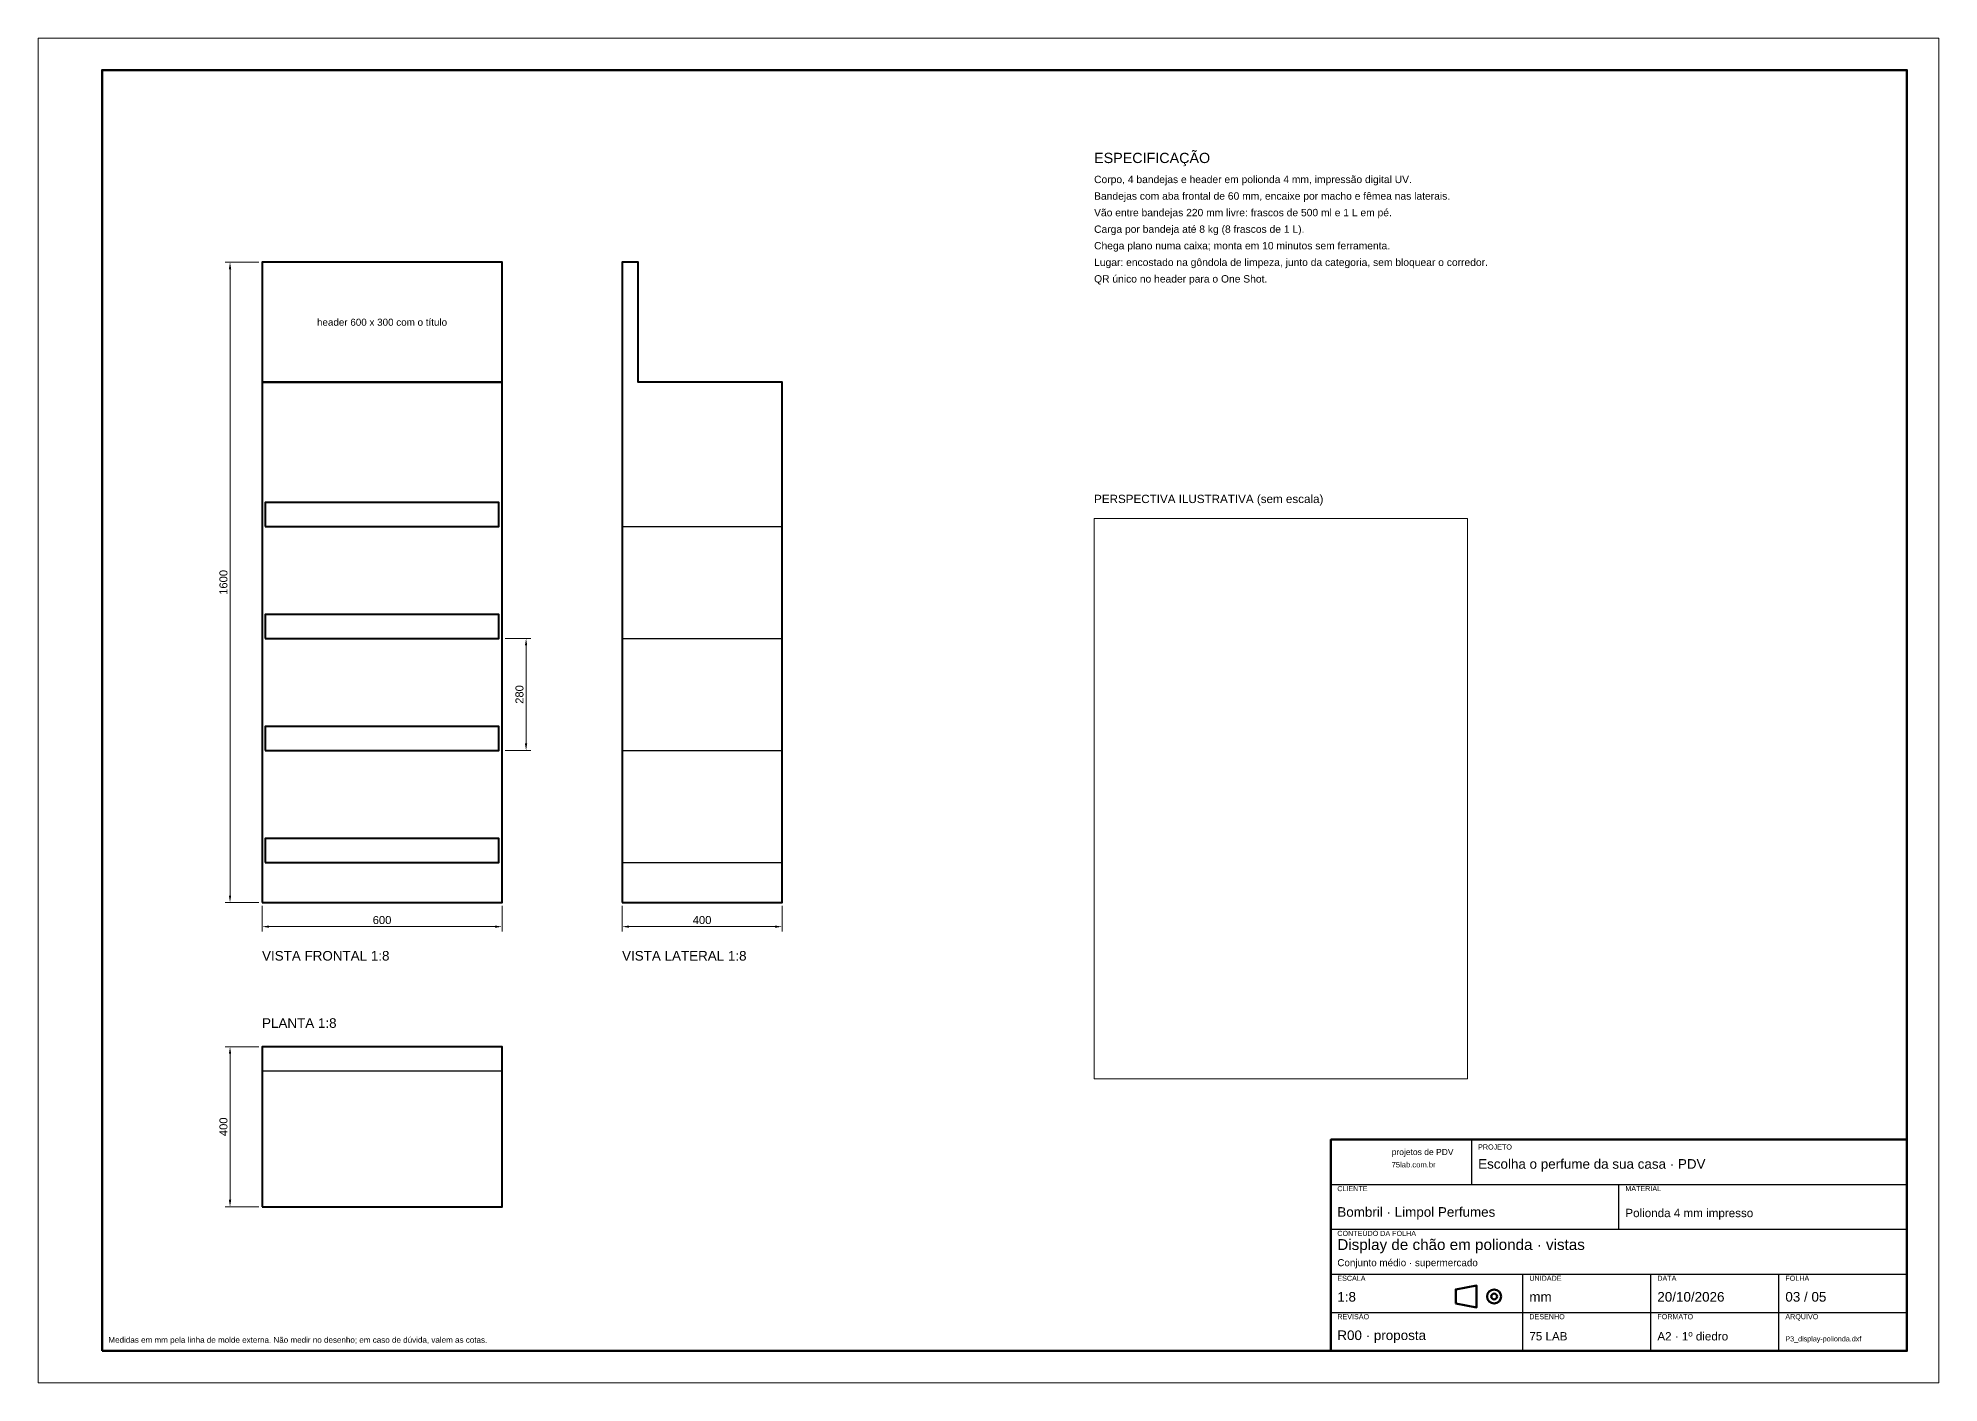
# Model space of a CAD drawing. Header units: millimetres. Extents: x 0 to 4752, y 0 to 3360.
import ezdxf
from ezdxf.enums import TextEntityAlignment as Align

# ---------------------------------------------------------------- set-up
doc = ezdxf.new("R2010")
doc.units = ezdxf.units.MM
doc.linetypes.add('DASHED', pattern=[1.524, 1.27, -0.254])
for name, color, linetype, lineweight in [('00_MOLDURA', 7, 'CONTINUOUS', 50), ('02_DOBRA_QUENTE', 6, 'DASHED', 30), ('03_VINCO', 5, 'DASHED', 30), ('08_COTAS', 7, 'CONTINUOUS', 18), ('09_TEXTO', 7, 'CONTINUOUS', 18), ('13_VISTA', 7, 'CONTINUOUS', 40), ('16_IMAGEM', 7, 'CONTINUOUS', 13)]:
    doc.layers.add(name, color=color, linetype=linetype, lineweight=lineweight)
doc.styles.add('ARIAL', font='Arial.ttf')
doc.dimstyles.new('COTA_8_1', dxfattribs={"dimtxt": 20, "dimasz": 17.6, "dimexe": 12, "dimexo": 8, "dimgap": 6.4, "dimtad": 1, "dimdec": 1, "dimtxsty": 'ARIAL', "dimcen": 0, "dimclrd": 7, "dimclre": 7, "dimclrt": 7, "dimadec": 0, "dimazin": 2, "dimtfac": 1, "dimtmove": 0, "dimatfit": 3, "dimlwd": 18, "dimlwe": 13})
picture_1 = doc.add_image_def('image1.jpg', size_in_pixel=(933, 1400))

msp = doc.modelspace()

# ---------------------------------------------------------------- linework, layer by layer
at = {"layer": '00_MOLDURA', "lineweight": 25}
for p, q in [((3584, 496), (3584, 608)), ((3232, 496), (4672, 496)), ((3952, 384), (3952, 496)), ((3232, 384), (4672, 384)), ((3232, 272), (4672, 272)), ((3712, 80), (3712, 272)), ((4032, 80), (4032, 272)), ((4352, 80), (4352, 272)), ((3232, 176), (4672, 176))]:
    msp.add_line(p, q, dxfattribs=at)
at = {"layer": '00_MOLDURA', "lineweight": 13}
msp.add_lwpolyline([(0, 0), (4752, 0), (4752, 3360), (0, 3360)], close=True, dxfattribs=at)
at = {"layer": '00_MOLDURA', "lineweight": 50}
for points in [[(160, 80), (4672, 80), (4672, 3280), (160, 3280)], [(3232, 80), (4672, 80), (4672, 608), (3232, 608)]]:
    msp.add_lwpolyline(points, close=True, dxfattribs=at)
at = {"layer": '00_MOLDURA'}
msp.add_lwpolyline([(3544, 198.4), (3544, 233.6), (3596, 243.2), (3596, 188.8)], close=True, dxfattribs=at)
for radius in [17.6, 7.2]:
    msp.add_circle((3640, 216), radius, dxfattribs=at)
at = {"layer": '02_DOBRA_QUENTE'}
for p, q in [((1460, 2140), (1860, 2140)), ((1460, 1860), (1860, 1860)), ((1460, 1580), (1860, 1580)), ((1460, 1300), (1860, 1300))]:
    msp.add_line(p, q, dxfattribs=at)
at = {"layer": '03_VINCO'}
msp.add_line((560, 780), (1160, 780), dxfattribs=at)
at = {"layer": '13_VISTA'}
for points in [[(560, 2500), (1160, 2500), (1160, 2800), (560, 2800)], [(1460, 1200), (1860, 1200), (1860, 2500), (1500, 2500), (1500, 2800), (1460, 2800)], [(560, 1200), (1160, 1200), (1160, 2500), (560, 2500)], [(568, 2140), (1152, 2140), (1152, 2200), (568, 2200)], [(568, 1860), (1152, 1860), (1152, 1920), (568, 1920)], [(568, 1580), (1152, 1580), (1152, 1640), (568, 1640)], [(568, 1300), (1152, 1300), (1152, 1360), (568, 1360)], [(560, 440), (1160, 440), (1160, 840), (560, 840)]]:
    msp.add_lwpolyline(points, close=True, dxfattribs=at)

# ---------------------------------------------------------------- texts
at = {"layer": '09_TEXTO', "style": 'ARIAL'}
for s, height, p in [('ESPECIFICAÇÃO', 25.6, (2640, 3040)), ('PERSPECTIVA ILUSTRATIVA (sem escala)', 20.8, (2640, 2192)), ('VISTA FRONTAL 1:8', 24, (560, 1048)), ('VISTA LATERAL 1:8', 24, (1460, 1048)), ('PLANTA 1:8', 24, (560, 880)), ('projetos de PDV', 15.2, (3383.84, 564.8)), ('Escolha o perfume da sua casa · PDV', 24, (3600, 528)), ('Bombril · Limpol Perfumes', 24, (3248, 408)), ('Polionda 4 mm impresso', 20.8, (3968, 408)), ('Display de chão em polionda · vistas', 27.2, (3248, 324)), ('Conjunto médio · supermercado', 17.6, (3248, 286.4)), ('1:8', 24, (3248, 196)), ('mm', 24, (3728, 196)), ('20/10/2026', 24, (4048, 196)), ('03 / 05', 24, (4368, 196)), ('R00 · proposta', 24, (3248, 100)), ('75 LAB', 20.8, (3728, 100)), ('A2 · 1º diedro', 20.8, (4048, 100)), ('P3_display-polionda.dxf', 12.8, (4368, 100))]:
    msp.add_text(s, height=height, dxfattribs=at).set_placement(p, align=Align.BOTTOM_LEFT)
msp.add_text('header 600 x 300 com o título', height=17.6, dxfattribs=at).set_placement((860, 2650), align=Align.MIDDLE_CENTER)
at = {"layer": '09_TEXTO', "color": 8, "style": 'ARIAL'}
for s, p in [('PROJETO', (3600, 596)), ('CLIENTE', (3248, 492)), ('MATERIAL', (3968, 492)), ('CONTEÚDO DA FOLHA', (3248, 380)), ('ESCALA', (3248, 268)), ('UNIDADE', (3728, 268)), ('DATA', (4048, 268)), ('FOLHA', (4368, 268)), ('REVISÃO', (3248, 172)), ('DESENHO', (3728, 172)), ('FORMATO', (4048, 172)), ('ARQUIVO', (4368, 172))]:
    msp.add_text(s, height=12.8, dxfattribs=at).set_placement(p, align=Align.TOP_LEFT)
for s, height, p in [('75lab.com.br', 13.6, (3383.84, 534.4)), ('Medidas em mm pela linha de molde externa. Não medir no desenho; em caso de dúvida, valem as cotas.', 14.4, (176, 96))]:
    msp.add_text(s, height=height, dxfattribs=at).set_placement(p, align=Align.BOTTOM_LEFT)
at = {"layer": '09_TEXTO', "insert": (2640, 3016), "char_height": 18.4, "width": 2000, "attachment_point": 1, "line_spacing_factor": 1.35, "style": 'ARIAL'}
msp.add_mtext('Corpo, 4 bandejas e header em polionda 4 mm, impressão digital UV.\\PBandejas com aba frontal de 60 mm, encaixe por macho e fêmea nas laterais.\\PVão entre bandejas 220 mm livre: frascos de 500 ml e 1 L em pé.\\PCarga por bandeja até 8 kg (8 frascos de 1 L).\\PChega plano numa caixa; monta em 10 minutos sem ferramenta.\\PLugar: encostado na gôndola de limpeza, junto da categoria, sem bloquear o corredor.\\PQR único no header para o One Shot.', dxfattribs=at)

# ---------------------------------------------------------------- dimensions: what is measured, and where the dimension line sits
at = {"layer": '08_COTAS'}
for base, p1, p2 in [((480, 1200), (560, 1200), (560, 2800)), ((1220, 1580), (1160, 1580), (1160, 1860)), ((480, 440), (560, 440), (560, 840))]:
    msp.add_linear_dim(base=base, p1=p1, p2=p2, angle=90, dimstyle='COTA_8_1', dxfattribs=at).render()
for base, p1, p2 in [((560, 1140), (560, 1200), (1160, 1200)), ((1460, 1140), (1460, 1200), (1860, 1200))]:
    msp.add_linear_dim(base=base, p1=p1, p2=p2, dimstyle='COTA_8_1', dxfattribs=at).render()

# ---------------------------------------------------------------- pictures from other files: only their frames are drawn
at = {"layer": '16_IMAGEM'}
image = msp.add_image(picture_1, insert=(2640, 760), size_in_units=(933, 1400), dxfattribs=at)

doc.saveas('drawing.dxf')
